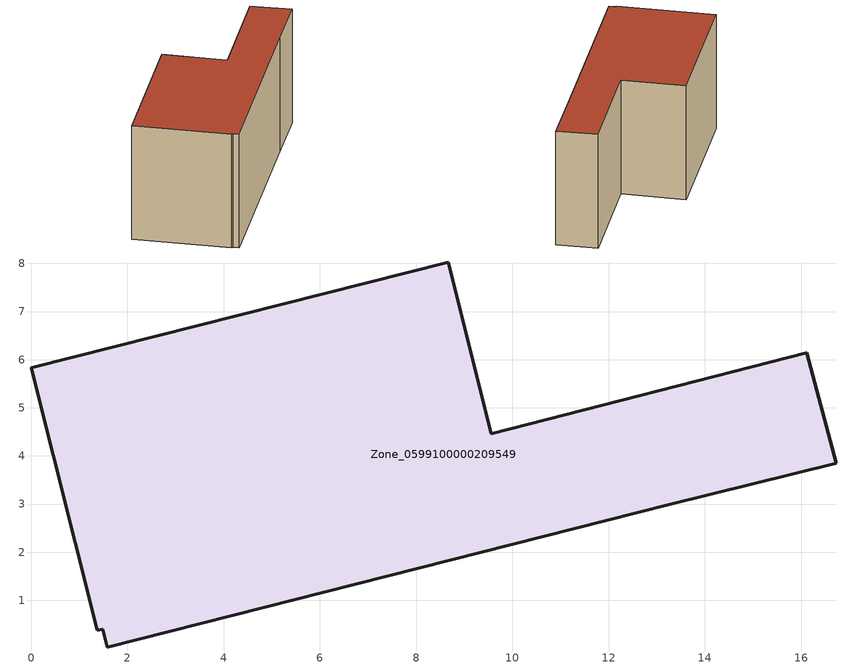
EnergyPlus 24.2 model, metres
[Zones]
Zone_0599100000209549
 floor ground (C_G): 1.37,0.38 0,5.83 8.66,8.03 9.56,4.46 16.11,6.14 16.73,3.85 13.23,2.99 1.59,0.03 1.49,0.4 z0
 wall outside (C_F): 9.56,4.46 8.66,8.03 0,5.83 1.37,0.38 1.49,0.4 1.59,0.03 13.23,2.99 16.73,3.85 16.11,6.14 9.56,4.46 z0:6.98
 roof outside (C_R): 1.37,0.38 1.49,0.4 1.59,0.03 13.23,2.99 16.73,3.85 16.11,6.14 9.56,4.46 8.66,8.03 0,5.83 z6.98
[BUILDING]
Pand.0599100000209549: North Axis=0; Terrain=City; Loads Convergence Tolerance Value=0.04; Temperature Convergence Tolerance Value=0.4; Solar Distribution=FullExterior; Maximum Number of Warmup Days=25; Minimum Number of Warmup Days=1
[Site:Location]
Rotterdam.The.Hague.AP_ZH_NLD Design_Conditions: Latitude=51.96; Longitude=4.45; Time Zone=1; Elevation=-4.5
[SITE:GROUNDTEMPERATURE:BUILDINGSURFACE]
18, 18, 18, 18, 18, 18, 18, 18, 18, 18, 18, 18
[MATERIAL] Thermal Absorptance=0.9; Solar Absorptance=0.7; Visible Absorptance=0.7
Name | Roughness | Thickness | Conductivity | Density | Specific Heat
G.TI.1975-1991 | MediumSmooth | 0.15 | 0.288461 | 540 | 1210
F.TI.1975-1991 | Rough | 0.3 | 0.230769 | 1920 | 840
R.TI.1975-1991 | MediumRough | 0.2 | 0.153846 | 1500 | 1000
[CONSTRUCTION]
C_G: G.TI.1975-1991
C_F: F.TI.1975-1991
C_R: R.TI.1975-1991
[ZONE]
Zone_0599100000209549: Type=1; Multiplier=1; Ceiling Height=Autocalculate; Volume=Autocalculate; Floor Area=autocalculate; Part of Total Floor Area=Yes
[ZONEINFILTRATION:DESIGNFLOWRATE]
Infil_Zone_0599100000209549: Zone or ZoneList or Space or SpaceList=Zone_0599100000209549; Schedule=AlwaysOn; Design Flow Rate Calculation Method=Flow/Area; Flow Rate per Floor Area=0.003; Constant Term Coefficient=1; Temperature Term Coefficient=0; Velocity Term Coefficient=0; Velocity Squared Term Coefficient=0
[HVACTEMPLATE:ZONE:IDEALLOADSAIRSYSTEM]
Zone_0599100000209549: Maximum Heating Supply Air Temperature=50; Minimum Cooling Supply Air Temperature=13; Maximum Heating Supply Air Humidity Ratio=0.0156; Minimum Cooling Supply Air Humidity Ratio=0.0077; Heating Limit=NoLimit; Cooling Limit=NoLimit; Dehumidification Control Type=ConstantSensibleHeatRatio; Cooling Sensible Heat Ratio=0.7; Dehumidification Setpoint=60; Humidification Control Type=None; Humidification Setpoint=30; Outdoor Air Method=None; Outdoor Air Flow Rate per Person=0.00944; Outdoor Air Flow Rate per Zone Floor Area=0; Outdoor Air Flow Rate per Zone=0; Demand Controlled Ventilation Type=None; Outdoor Air Economizer Type=NoEconomizer; Heat Recovery Type=None; Sensible Heat Recovery Effectiveness=0.7; Latent Heat Recovery Effectiveness=0.65
[ZONECONTROL:THERMOSTAT]
ThermostatControl_Zone_0599100000209549: Zone or ZoneList=Zone_0599100000209549; Control Type Schedule=DualSetpointControlType; Control 1=Thermostat_Zone_0599100000209549; Temperature Difference Between Cutout And Setpoint=0
[THERMOSTATSETPOINT:DUALSETPOINT]
Thermostat_Zone_0599100000209549: Heating Setpoint Temperature Schedule=HeatingSetpoint_Zone_0599100000209549; Cooling Setpoint Temperature Schedule=CoolingSetpoint_Zone_0599100000209549
[SCHEDULE:COMPACT]
HeatingSetpoint_Zone_0599100000209549: Through: 12/31, For: AllDays, Until: 24:00, 21
CoolingSetpoint_Zone_0599100000209549: Through: 12/31, For: AllDays, Until: 24:00, 24
DualSetpointControlType: Through: 12/31, For: AllDays, Until: 24:00, 4
AlwaysOn: Through: 12/31, For: AllDays, Until: 24:00, 1
